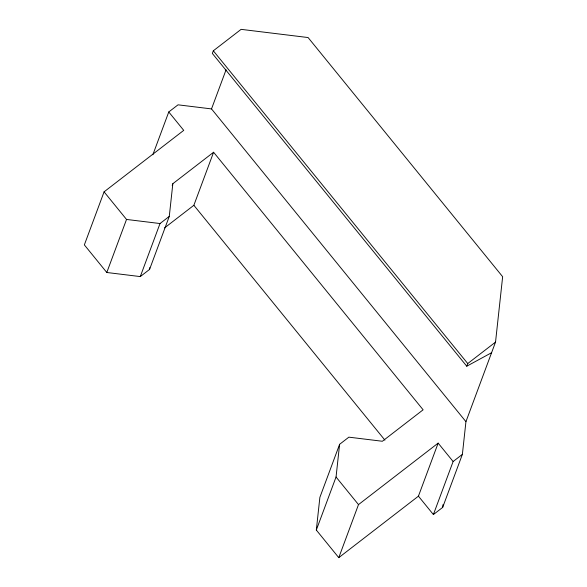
<?xml version="1.0" encoding="UTF-8"?>
<svg xmlns="http://www.w3.org/2000/svg" width="587" height="587" viewBox="0 0 587 587"><rect width="100%" height="100%" fill="white"/><g stroke="black" fill="none" stroke-linecap="round" stroke-linejoin="round"><path stroke-width="0.88" d="M433.389 514.564L453.12 461.521L438.151 443.119L418.428 496.169L433.389 514.564L442.657 507.417L462.38 454.367L465.939 421.671L211.518 108.918L178.03 104.824L168.77 111.97L183.731 130.365L104.075 191.846L84.352 244.896L106.797 272.493L140.286 276.587L149.553 269.44L149.751 267.628M149.553 269.44L169.276 216.398L172.835 183.702L213.595 152.246L423.117 409.807L382.364 441.263L348.869 437.161L339.609 444.315L319.878 497.358L316.32 530.054L338.772 557.65L418.428 496.169M316.32 530.054L336.05 477.011L339.609 444.315M442.657 507.417L442.95 504.695M465.939 421.671L495.531 342.104L502.648 276.712L308.094 37.546L241.11 29.35L213.323 50.798L212.34 53.446L466.76 366.207L491.59 352.714M106.797 272.493L126.528 219.443L104.075 191.846M152.855 154.748L168.77 111.97M172.204 185.411L172.835 183.702M140.286 276.587L160.016 223.544L169.276 216.398M211.518 108.918L226.083 69.758M164.551 227.917L193.864 205.289L213.595 152.246M338.772 557.65L358.496 504.607L438.151 443.119M466.76 366.207L467.744 363.551L495.531 342.104M453.12 461.521L462.38 454.367M126.528 219.443L160.016 223.544M213.323 50.798L467.744 363.551M193.864 205.289L384.918 440.147M336.05 477.011L358.496 504.607"/></g></svg>
